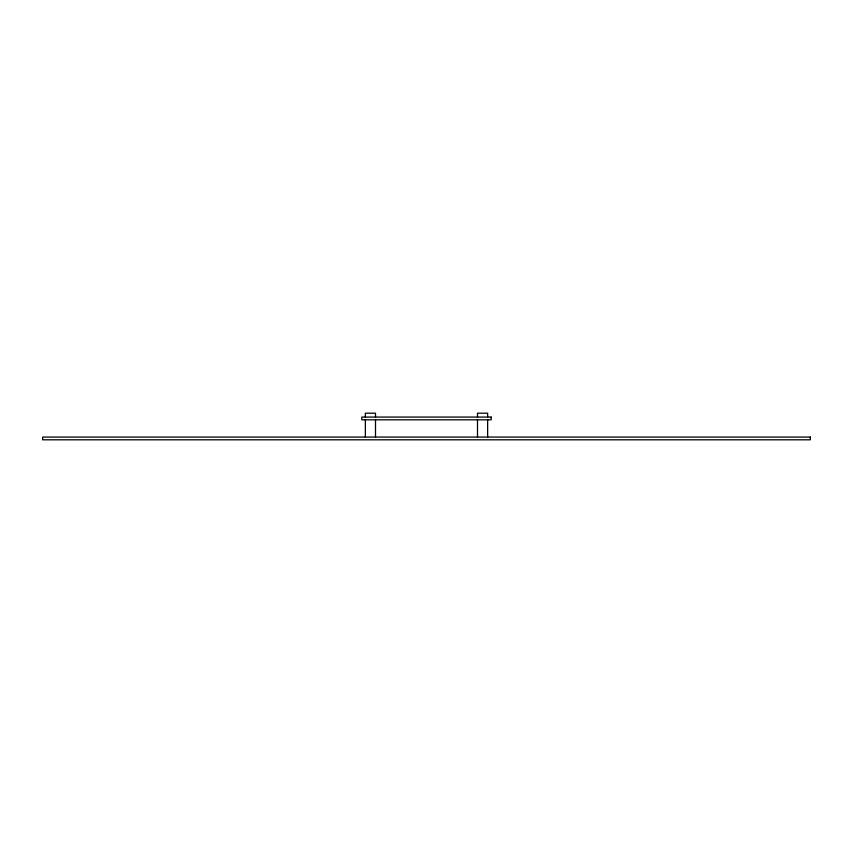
<?xml version="1.0" encoding="UTF-8"?>
<svg xmlns="http://www.w3.org/2000/svg" width="853" height="853" viewBox="0 0 853 853"><rect width="100%" height="100%" fill="white"/><g stroke="black" fill="none" stroke-linecap="round" stroke-linejoin="round"><path stroke-width="1.28" d="M487.639 417.074L487.639 413.193L477.499 413.193L477.499 417.074M487.639 419.815L487.639 437.067M477.499 419.815L477.499 437.067M375.501 417.074L375.501 413.193L365.361 413.193L365.361 417.074M375.501 419.815L375.501 437.067M365.361 419.815L365.361 437.067M491.189 417.074L361.811 417.074L361.811 419.815L491.189 419.815L491.189 417.074M810.35 437.067L42.65 437.067L42.65 439.807L810.35 439.807L810.35 437.067"/></g></svg>
